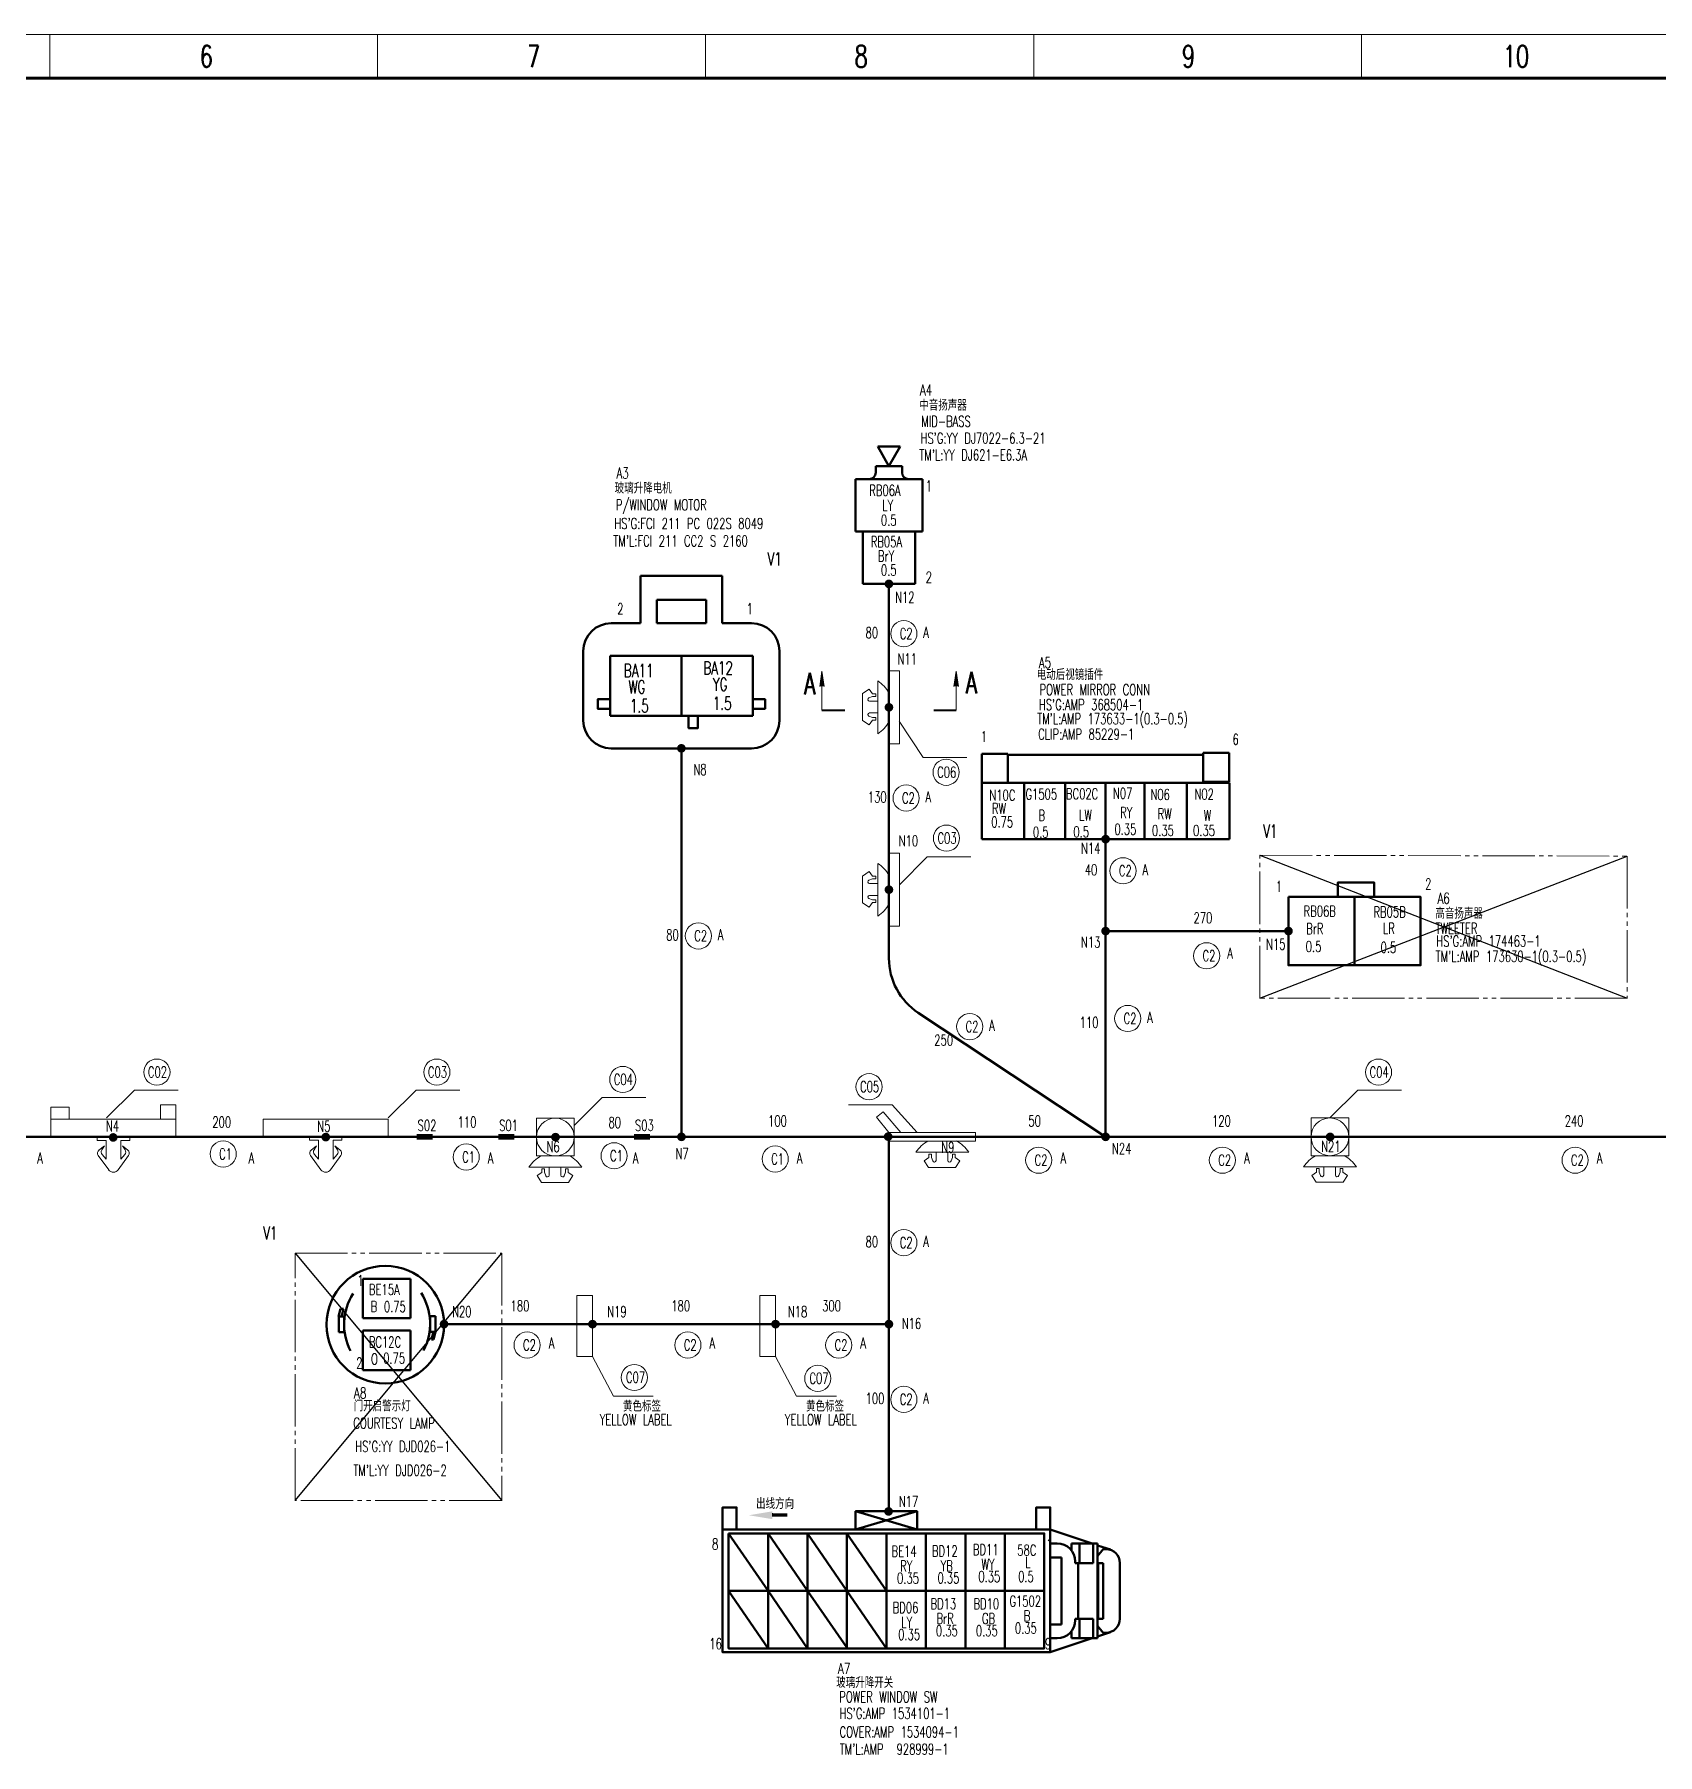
# Model space of a CAD drawing. Header units: millimetres. Extents: x 844 to 2033, y 68 to 918.
# Drawn here: x 1217 to 1588.8, y 524.3 to 918.4 of the extents above; entities that cross this region are included whole.
import ezdxf
from ezdxf.enums import TextEntityAlignment as Align

# ---------------------------------------------------------------- set-up
doc = ezdxf.new("R2010")
doc.units = ezdxf.units.MM
doc.linetypes.add('PHANTOM', pattern=[17, 12, -1, 1, -1, 1, -1])
for name, color, linetype, lineweight in [('0Filament', 7, 'Continuous', 20), ('2FRAME', 2, 'Continuous', 70), ('4CONTOUR', 4, 'Continuous', 50), ('5PHANTOM', 6, 'PHANTOM', 20)]:
    doc.layers.add(name, color=color, linetype=linetype, lineweight=lineweight)
doc.styles.add('HZ', font='TXT', dxfattribs={"width": 0.7, "height": 4, "bigfont": 'HZTXT'})

msp = doc.modelspace()

# ---------------------------------------------------------------- hatches: boundary and pattern name
at = {"layer": '0Filament'}
h = msp.add_hatch(color=256, dxfattribs=at)
edge = h.paths.add_edge_path()
edge.add_arc((1412.699, 792.512), 1, 0, 360)
h = msp.add_hatch(color=256, dxfattribs=at)
h.dxf.hatch_style = 1
h.paths.add_polyline_path([(1396.835, 769.008), (1397.862, 769.008), (1397.348, 772.508)])
h = msp.add_hatch(color=256, dxfattribs=at)
h.dxf.hatch_style = 1
h.paths.add_polyline_path([(1427.589, 769.01), (1428.616, 769.01), (1428.102, 772.51)])
h = msp.add_hatch(color=256, dxfattribs=at)
edge = h.paths.add_edge_path()
edge.add_arc((1412.699, 764.243), 1, 0, 360)
h = msp.add_hatch(color=256, dxfattribs=at)
edge = h.paths.add_edge_path()
edge.add_arc((1365.162, 754.842), 1, 0, 360)
h = msp.add_hatch(color=256, dxfattribs=at)
edge = h.paths.add_edge_path()
edge.add_arc((1462.329, 734.04), 1, 0, 360)
h = msp.add_hatch(color=256, dxfattribs=at)
edge = h.paths.add_edge_path()
edge.add_arc((1412.699, 722.461), 1, 0, 360)
h = msp.add_hatch(color=256, dxfattribs=at)
edge = h.paths.add_edge_path()
edge.add_arc((1462.329, 712.986), 1, 0, 360)
h = msp.add_hatch(color=256, dxfattribs=at)
edge = h.paths.add_edge_path()
edge.add_arc((1504.221, 712.986), 1, 0, 360)
h = msp.add_hatch(color=256, dxfattribs=at)
edge = h.paths.add_edge_path()
edge.add_arc((1235.003, 665.714), 1, 0, 360)
h = msp.add_hatch(color=256, dxfattribs=at)
edge = h.paths.add_edge_path()
edge.add_arc((1283.697, 665.793), 1, 0, 360)
for points in [[(1304.527, 666.504), (1308.216, 666.504), (1308.216, 665.196), (1304.527, 665.196)], [(1323.193, 666.504), (1326.882, 666.504), (1326.882, 665.196), (1323.193, 665.196)], [(1354.313, 666.504), (1358.002, 666.504), (1358.002, 665.196), (1354.313, 665.196)], [(1386.008, 578.826), (1389.414, 578.826), (1389.414, 579.602), (1386.008, 579.602)]]:
    msp.add_hatch(color=256, dxfattribs=at).paths.add_polyline_path(points)
h = msp.add_hatch(color=256, dxfattribs=at)
edge = h.paths.add_edge_path()
edge.add_arc((1336.323, 665.783), 1, 0, 360)
h = msp.add_hatch(color=256, dxfattribs=at)
edge = h.paths.add_edge_path()
edge.add_arc((1365.172, 665.85), 1, 0, 360)
h = msp.add_hatch(color=256, dxfattribs=at)
edge = h.paths.add_edge_path()
edge.add_arc((1412.517, 665.899), 1, 0, 360)
h = msp.add_hatch(color=256, dxfattribs=at)
edge = h.paths.add_edge_path()
edge.add_arc((1462.329, 665.85), 1, 0, 360)
h = msp.add_hatch(color=256, dxfattribs=at)
edge = h.paths.add_edge_path()
edge.add_arc((1513.763, 665.836), 1, 0, 360)
h = msp.add_hatch(color=256, dxfattribs=at)
edge = h.paths.add_edge_path()
edge.add_arc((1310.787, 622.949), 1, 0, 360)
h = msp.add_hatch(color=256, dxfattribs=at)
edge = h.paths.add_edge_path()
edge.add_arc((1344.8, 622.949), 1, 0, 360)
h = msp.add_hatch(color=256, dxfattribs=at)
edge = h.paths.add_edge_path()
edge.add_arc((1386.728, 622.949), 1, 0, 360)
h = msp.add_hatch(color=256, dxfattribs=at)
edge = h.paths.add_edge_path()
edge.add_arc((1412.699, 622.949), 1, 0, 360)
h = msp.add_hatch(color=256, dxfattribs=at)
edge = h.paths.add_edge_path()
edge.add_arc((1412.616, 580.051), 1, -90, 270)

# ---------------------------------------------------------------- linework, layer by layer
for p, q in [((843.817, 918.354), (2032.817, 918.354)), ((1220.487, 918.352), (1220.487, 908.45)), ((1295.516, 918.354), (1295.516, 908.452)), ((1370.654, 918.38), (1370.654, 908.396)), ((1445.896, 918.354), (1445.896, 908.452)), ((1520.925, 918.352), (1520.925, 908.45)), ((1397.348, 772.508), (1396.835, 769.008)), ((1397.348, 772.508), (1397.862, 769.008)), ((1428.102, 772.51), (1427.589, 769.01)), ((1428.102, 772.51), (1428.616, 769.01)), ((1397.354, 769.01), (1397.354, 763.556)), ((1408.184, 768.382), (1406.64, 767.378)), ((1408.184, 768.382), (1408.917, 767.322)), ((1410.151, 770.283), (1410.151, 758.189)), ((1428.113, 769.01), (1428.113, 763.556)), ((1406.64, 761.236), (1406.64, 767.378)), ((1408.958, 766.71), (1408.132, 766.423)), ((1410.144, 765.666), (1408.259, 765.666)), ((1408.917, 767.322), (1409.732, 767.322)), ((1409.732, 766.71), (1408.958, 766.71)), ((1409.732, 767.322), (1409.732, 766.71)), ((1412.699, 760.958), (1412.699, 767.528)), ((1408.184, 760.232), (1406.64, 761.236)), ((1408.958, 761.905), (1408.132, 762.191)), ((1408.184, 760.232), (1408.917, 761.293)), ((1410.149, 762.949), (1408.259, 762.949)), ((1408.917, 761.293), (1409.732, 761.293)), ((1409.732, 761.905), (1408.958, 761.905)), ((1409.732, 761.293), (1409.732, 761.905)), ((1415.015, 761.061), (1420.575, 752.741)), ((1420.575, 752.741), (1430.575, 752.741)), ((1415.092, 723.575), (1421.477, 729.96)), ((1421.477, 729.96), (1431.477, 729.96)), ((1408.184, 726.6), (1406.64, 725.596)), ((1406.64, 719.454), (1406.64, 725.596)), ((1408.184, 726.6), (1408.917, 725.54)), ((1408.917, 725.54), (1409.732, 725.54)), ((1409.732, 725.54), (1409.732, 724.928)), ((1410.151, 728.501), (1410.151, 716.407)), ((1412.699, 719.176), (1412.699, 725.746)), ((1408.958, 724.928), (1408.132, 724.641)), ((1410.144, 723.884), (1408.259, 723.884)), ((1410.149, 721.167), (1408.259, 721.167)), ((1409.732, 724.928), (1408.958, 724.928)), ((1408.184, 718.45), (1406.64, 719.454)), ((1408.958, 720.123), (1408.132, 720.409)), ((1408.184, 718.45), (1408.917, 719.511)), ((1408.917, 719.511), (1409.732, 719.511)), ((1409.732, 720.123), (1408.958, 720.123)), ((1409.732, 719.511), (1409.732, 720.123)), ((1233.481, 670.17), (1239.866, 676.555)), ((1239.866, 676.555), (1249.866, 676.555)), ((1298.022, 670.17), (1304.407, 676.555)), ((1304.407, 676.555), (1314.407, 676.555)), ((1340.602, 668.485), (1346.986, 674.869)), ((1346.986, 674.869), (1356.986, 674.869)), ((1513.722, 670.17), (1520.107, 676.555)), ((1520.107, 676.555), (1530.107, 676.555)), ((1331.962, 670.117), (1340.602, 670.117)), ((1331.962, 661.477), (1331.962, 670.117)), ((1340.602, 670.117), (1340.602, 661.477)), ((1403.405, 673.206), (1413.405, 673.206)), ((1419.195, 666.821), (1413.405, 673.206)), ((1509.402, 670.17), (1518.042, 670.17)), ((1509.402, 661.53), (1509.402, 670.17)), ((1518.042, 670.17), (1518.042, 661.53)), ((1412.699, 666.821), (1412.699, 664.885)), ((1412.699, 666.821), (1432.507, 666.821)), ((1432.507, 664.885), (1432.507, 666.821)), ((1412.699, 664.885), (1432.507, 664.885)), ((1422.363, 664.885), (1415.793, 664.885)), ((1418.871, 662.337), (1430.965, 662.337)), ((1423.489, 662.331), (1423.489, 660.446)), ((1426.206, 662.335), (1426.206, 660.446)), ((1330.232, 658.929), (1342.326, 658.929)), ((1340.602, 661.477), (1331.962, 661.477)), ((1332.987, 661.477), (1339.576, 661.477)), ((1333.194, 657.696), (1333.194, 658.511)), ((1333.194, 658.511), (1333.805, 658.511)), ((1333.805, 658.511), (1333.805, 657.737)), ((1334.85, 658.923), (1334.85, 657.038)), ((1337.567, 658.927), (1337.567, 657.038)), ((1339.223, 658.511), (1338.611, 658.511)), ((1338.611, 658.511), (1338.611, 657.737)), ((1339.223, 657.696), (1339.223, 658.511)), ((1420.772, 660.37), (1421.833, 661.104)), ((1420.772, 660.37), (1421.776, 658.826)), ((1427.919, 658.826), (1421.776, 658.826)), ((1421.833, 661.104), (1421.833, 661.919)), ((1421.833, 661.919), (1422.445, 661.919)), ((1422.445, 661.919), (1422.445, 661.144)), ((1422.445, 661.144), (1422.731, 660.318)), ((1427.25, 661.144), (1426.964, 660.318)), ((1427.862, 661.919), (1427.25, 661.919)), ((1427.25, 661.919), (1427.25, 661.144)), ((1427.862, 661.104), (1427.862, 661.919)), ((1428.923, 660.37), (1427.862, 661.104)), ((1428.923, 660.37), (1427.919, 658.826)), ((1507.672, 658.982), (1519.766, 658.982)), ((1518.042, 661.53), (1509.402, 661.53)), ((1510.427, 661.53), (1517.017, 661.53)), ((1510.634, 657.748), (1510.634, 658.563)), ((1510.634, 658.563), (1511.246, 658.563)), ((1511.246, 658.563), (1511.246, 657.789)), ((1512.29, 658.976), (1512.29, 657.09)), ((1515.007, 658.98), (1515.007, 657.09)), ((1516.663, 658.563), (1516.051, 658.563)), ((1516.051, 658.563), (1516.051, 657.789)), ((1516.663, 657.748), (1516.663, 658.563)), ((1332.133, 656.962), (1333.194, 657.696)), ((1332.133, 656.962), (1333.137, 655.418)), ((1339.279, 655.418), (1333.137, 655.418)), ((1333.805, 657.737), (1334.092, 656.91)), ((1338.611, 657.737), (1338.324, 656.91)), ((1340.283, 656.962), (1339.223, 657.696)), ((1340.283, 656.962), (1339.279, 655.418)), ((1509.573, 657.015), (1510.634, 657.748)), ((1509.573, 657.015), (1510.577, 655.471)), ((1516.72, 655.471), (1510.577, 655.471)), ((1511.246, 657.789), (1511.532, 656.963)), ((1516.051, 657.789), (1515.765, 656.963)), ((1517.724, 657.015), (1516.663, 657.748)), ((1517.724, 657.015), (1516.72, 655.471))]:
    msp.add_line(p, q, dxfattribs=at)
at = {"layer": '0Filament', "ltscale": 0.5}
for p, q in [((1412.699, 755.896), (1412.699, 772.591)), ((1412.699, 772.591), (1415.092, 772.591)), ((1415.092, 772.591), (1415.092, 755.896)), ((1412.699, 766.412), (1412.699, 762.074)), ((1415.092, 755.896), (1412.699, 755.896)), ((1412.699, 714.114), (1412.699, 730.809)), ((1412.699, 730.809), (1415.092, 730.809)), ((1415.092, 730.809), (1415.092, 714.114)), ((1412.699, 724.63), (1412.699, 720.292)), ((1415.092, 714.114), (1412.699, 714.114)), ((1224.907, 672.64), (1220.754, 672.64)), ((1220.754, 672.64), (1220.754, 669.888)), ((1220.754, 669.888), (1224.907, 669.888)), ((1220.754, 669.888), (1249.373, 669.888)), ((1220.754, 665.785), (1220.754, 669.888)), ((1224.907, 669.888), (1224.907, 672.64)), ((1245.84, 669.888), (1245.84, 673.189)), ((1245.84, 673.189), (1249.373, 673.189)), ((1249.373, 669.888), (1245.84, 669.888)), ((1249.373, 673.189), (1249.373, 669.888)), ((1249.373, 669.888), (1249.373, 665.785)), ((1269.387, 669.896), (1298.007, 669.896)), ((1269.387, 665.793), (1269.387, 669.896)), ((1298.007, 669.896), (1298.007, 665.793)), ((1409.842, 670.348), (1411.344, 671.566)), ((1412.699, 666.821), (1409.842, 670.348)), ((1411.344, 671.566), (1415.449, 666.821)), ((1249.373, 665.785), (1220.754, 665.785)), ((1231.345, 665.785), (1231.345, 665.047)), ((1231.345, 665.785), (1238.782, 665.785)), ((1231.345, 665.047), (1233.399, 665.047)), ((1232.978, 663.785), (1231.756, 662.812)), ((1232.385, 662.872), (1232.978, 663.785)), ((1233.399, 665.047), (1233.399, 660.712)), ((1236.728, 665.047), (1238.782, 665.047)), ((1236.728, 665.047), (1236.728, 660.712)), ((1237.741, 662.872), (1237.149, 663.785)), ((1237.149, 663.785), (1238.37, 662.812)), ((1238.782, 665.785), (1238.782, 665.047)), ((1298.007, 665.793), (1269.387, 665.793)), ((1279.978, 665.793), (1279.978, 665.054)), ((1279.978, 665.793), (1287.415, 665.793)), ((1279.978, 665.054), (1282.032, 665.054)), ((1281.611, 663.793), (1280.39, 662.82)), ((1281.019, 662.88), (1281.611, 663.793)), ((1282.032, 665.054), (1282.032, 660.72)), ((1285.362, 665.054), (1287.415, 665.054)), ((1285.362, 665.054), (1285.362, 660.72)), ((1286.375, 662.88), (1285.783, 663.793)), ((1285.783, 663.793), (1287.004, 662.82)), ((1287.415, 665.793), (1287.415, 665.054)), ((1231.589, 661.58), (1233.971, 658.297)), ((1233.399, 660.712), (1232.461, 661.792)), ((1238.538, 661.58), (1236.156, 658.297)), ((1236.728, 660.712), (1237.666, 661.792)), ((1280.222, 661.587), (1282.604, 658.304)), ((1282.032, 660.72), (1281.094, 661.8)), ((1287.171, 661.587), (1284.789, 658.304)), ((1285.362, 660.72), (1286.299, 661.8)), ((1341.211, 629.482), (1344.8, 629.482)), ((1341.211, 615.537), (1341.211, 629.482)), ((1344.8, 629.482), (1344.8, 615.537)), ((1383.139, 629.482), (1386.728, 629.482)), ((1383.139, 615.537), (1383.139, 629.482)), ((1386.728, 629.482), (1386.728, 615.537)), ((1344.8, 615.537), (1341.211, 615.537)), ((1344.8, 615.537), (1349.594, 606.466)), ((1386.728, 615.537), (1383.139, 615.537)), ((1386.728, 615.537), (1391.522, 606.466)), ((1349.594, 606.466), (1358.727, 606.466)), ((1391.522, 606.466), (1400.655, 606.466))]:
    msp.add_line(p, q, dxfattribs=at)
at = {"layer": '0Filament', "lineweight": 40}
for p, q in [((1397.354, 763.556), (1402.598, 763.556)), ((1422.963, 763.556), (1428.113, 763.556))]:
    msp.add_line(p, q, dxfattribs=at)
at = {"layer": '0Filament'}
msp.add_lwpolyline([(1386.008, 578.919), (1386.008, 578.919), (1386.008, 579.66), (1386.008, 579.66)], close=True, dxfattribs=at)
for centre, radius in [((1416.116, 781.109), 3), ((1425.809, 749.367), 3), ((1416.636, 743.457), 3), ((1425.883, 734.268), 3), ((1466.32, 726.785), 3), ((1369.059, 711.878), 3), ((1485.473, 707.315), 3), ((1431.215, 691.091), 3), ((1467.404, 692.962), 3), ((1245.02, 680.674), 3), ((1309.155, 680.674), 3), ((1351.734, 678.988), 3), ((1524.854, 680.674), 3), ((1408.153, 677.325), 3), ((1336.282, 665.797), 4.32), ((1513.722, 665.85), 4.32), ((1260.203, 661.926), 3), ((1315.876, 661.231), 3), ((1349.754, 661.509), 3), ((1386.656, 660.781), 3), ((1447.02, 660.499), 3), ((1489.091, 660.499), 3), ((1569.875, 660.499), 3), ((1416.116, 641.605), 3), ((1329.83, 618.158), 3), ((1366.65, 618.158), 3), ((1401.203, 618.158), 3), ((1354.383, 610.725), 3), ((1396.402, 610.519), 3), ((1416.116, 605.708), 3)]:
    msp.add_circle(centre, radius, dxfattribs=at)
for centre, radius, start, end in [((1405.484, 763.411), 8.307, 29.7104, 55.81961), ((1408.259, 766.055), 0.39, 109.11502, 270), ((1408.259, 762.559), 0.39, 90, 250.88498), ((1405.753, 764.837), 7.971, 303.48093, 330.87627), ((1405.484, 721.629), 8.307, 29.7104, 55.81961), ((1408.259, 724.273), 0.39, 109.11502, 270), ((1408.259, 720.777), 0.39, 90, 250.88498), ((1405.753, 723.055), 7.971, 303.48093, 330.87627), ((1425.744, 657.67), 8.307, 119.7104, 145.81961), ((1424.317, 657.94), 7.971, 33.48093, 60.87627), ((1337.104, 654.262), 8.307, 119.7104, 145.81961), ((1335.678, 654.532), 7.971, 33.48093, 60.87627), ((1423.099, 660.446), 0.39, 199.11502, 0), ((1426.596, 660.446), 0.39, 180, 340.88498), ((1514.545, 654.315), 8.307, 119.7104, 145.81961), ((1513.118, 654.585), 7.971, 33.48093, 60.87627), ((1334.46, 657.038), 0.39, 199.11502, 0), ((1337.956, 657.038), 0.39, 180, 340.88498), ((1511.9, 657.09), 0.39, 199.11502, 0), ((1515.397, 657.09), 0.39, 180, 340.88498)]:
    msp.add_arc(centre, radius, start, end, dxfattribs=at)
at = {"layer": '0Filament', "ltscale": 0.5}
for centre, radius, start, end in [((1232.317, 662.109), 0.9, 128.54207, 215.96257), ((1233.14, 662.382), 0.9, 147.03551, 220.96887), ((1236.986, 662.382), 0.9, 319.03113, 32.96449), ((1237.81, 662.109), 0.9, 324.03743, 51.45793), ((1280.95, 662.116), 0.9, 128.54207, 215.96257), ((1281.774, 662.39), 0.9, 147.03551, 220.96887), ((1285.62, 662.39), 0.9, 319.03113, 32.96449), ((1286.443, 662.116), 0.9, 324.03743, 51.45793), ((1235.063, 659.09), 1.35, 215.96257, 324.03743), ((1283.697, 659.097), 1.35, 215.96257, 324.03743)]:
    msp.add_arc(centre, radius, start, end, dxfattribs=at)
at = {"layer": '0Filament'}
msp.add_solid([(1386.008, 578.27), (1380.608, 579.17), (1386.008, 580.07)], dxfattribs=at)
at = {"layer": '2FRAME', "lineweight": 70}
msp.add_line((853.817, 908.354), (2022.817, 908.354), dxfattribs=at)
at = {"layer": '2FRAME', "color": 1, "lineweight": -2}
for p, q in [((1497.668, 730.345), (1581.804, 697.598)), ((1497.668, 697.598), (1581.804, 730.171)), ((1276.668, 639.226), (1323.998, 582.516)), ((1276.668, 582.516), (1323.998, 639.226))]:
    msp.add_line(p, q, dxfattribs=at)
at = {"layer": '4CONTOUR', "lineweight": 50}
for p, q in [((1415.278, 823.978), (1410.12, 823.978)), ((1410.12, 823.978), (1412.699, 819.512)), ((1412.699, 819.512), (1415.278, 823.978)), ((1405.034, 816.512), (1406.699, 816.512)), ((1405.034, 816.512), (1405.034, 804.512)), ((1418.699, 816.512), (1406.699, 816.512)), ((1415.699, 819.512), (1409.699, 819.512)), ((1409.699, 818.012), (1409.699, 819.512)), ((1415.699, 818.012), (1415.699, 819.512)), ((1418.699, 816.512), (1420.364, 816.512)), ((1420.364, 816.512), (1420.364, 804.512)), ((1405.034, 804.512), (1406.699, 804.512)), ((1418.699, 804.512), (1406.699, 804.512)), ((1406.699, 804.512), (1406.699, 792.512)), ((1418.699, 804.512), (1418.699, 792.512)), ((1418.699, 804.512), (1420.364, 804.512)), ((1374.494, 794.339), (1355.83, 794.339)), ((1355.83, 794.339), (1355.83, 783.509)), ((1374.494, 794.339), (1374.494, 783.509)), ((1418.699, 792.512), (1406.699, 792.512)), ((1409.999, 792.512), (1415.399, 792.512)), ((1412.699, 706.754), (1412.699, 792.512)), ((1359.503, 788.84), (1370.82, 788.84)), ((1359.503, 788.84), (1359.503, 783.509)), ((1370.82, 788.84), (1370.82, 783.509)), ((1355.83, 783.509), (1349.084, 783.513)), ((1359.503, 783.509), (1370.82, 783.509)), ((1374.494, 783.513), (1381.239, 783.513)), ((1342.684, 777.113), (1342.684, 761.242)), ((1387.639, 777.113), (1387.639, 761.242)), ((1348.824, 776.047), (1381.5, 776.047)), ((1348.824, 776.047), (1348.824, 762.307)), ((1365.162, 776.047), (1365.162, 762.307)), ((1381.5, 762.307), (1381.5, 776.047)), ((1381.5, 762.307), (1348.824, 762.307)), ((1381.239, 754.842), (1349.084, 754.842)), ((1365.162, 754.842), (1365.172, 665.85)), ((1439.914, 753.58), (1433.943, 753.58)), ((1433.943, 753.58), (1433.943, 746.937)), ((1439.914, 746.937), (1439.914, 753.58)), ((1440.056, 753.334), (1484.748, 753.334)), ((1490.651, 753.791), (1484.68, 753.791)), ((1484.68, 753.791), (1484.68, 747.148)), ((1490.651, 747.148), (1490.651, 753.791)), ((1433.943, 746.937), (1439.914, 746.937)), ((1433.943, 734.04), (1433.943, 746.937)), ((1433.943, 746.937), (1490.716, 746.937)), ((1443.707, 746.937), (1443.707, 734.04)), ((1453.051, 746.937), (1453.051, 734.04)), ((1462.329, 746.937), (1462.329, 734.04)), ((1471.237, 746.816), (1471.237, 734.04)), ((1480.914, 746.816), (1480.914, 734.04)), ((1484.68, 747.148), (1490.651, 747.148)), ((1490.716, 746.937), (1490.716, 734.04)), ((1433.943, 734.04), (1490.716, 734.04)), ((1462.329, 665.85), (1462.329, 734.04)), ((1519.343, 720.822), (1519.343, 705.149)), ((1462.329, 712.986), (1504.221, 712.986)), ((1419.421, 694.245), (1462.329, 665.85)), ((1717.098, 665.85), (1047.29, 665.85)), ((1412.699, 665.804), (1412.699, 580.093)), ((1292.172, 633.357), (1303.126, 633.357)), ((1292.172, 624.298), (1292.172, 633.357)), ((1303.126, 633.357), (1303.126, 624.298)), ((1286.627, 624.703), (1287.077, 626.429)), ((1286.662, 624.671), (1287.896, 624.671)), ((1286.662, 621.073), (1286.662, 624.671)), ((1287.077, 626.429), (1287.768, 626.429)), ((1287.768, 626.429), (1287.319, 624.634)), ((1287.896, 624.671), (1287.896, 621.073)), ((1303.126, 624.298), (1292.172, 624.298)), ((1308.838, 624.788), (1307.605, 624.788)), ((1307.605, 624.788), (1307.605, 621.19)), ((1308.838, 621.19), (1308.838, 624.788)), ((1412.699, 622.949), (1310.787, 622.949)), ((1287.896, 621.073), (1286.662, 621.073)), ((1292.172, 621.453), (1303.126, 621.453)), ((1292.172, 612.394), (1292.172, 621.453)), ((1303.126, 621.453), (1303.126, 612.394)), ((1307.605, 621.19), (1308.838, 621.19)), ((1307.915, 619.396), (1308.354, 621.197)), ((1308.4, 619.396), (1307.915, 619.396)), ((1308.839, 621.174), (1308.4, 619.396)), ((1303.126, 612.394), (1292.172, 612.394))]:
    msp.add_line(p, q, dxfattribs=at)
at = {"layer": '4CONTOUR'}
for p, q in [((1405.042, 580.102), (1419.161, 575.892)), ((1419.161, 580.102), (1405.042, 575.892)), ((1449.649, 575.892), (1459.242, 572.695)), ((1449.649, 575.892), (1449.649, 572.699)), ((1375.966, 575.022), (1385.006, 561.842)), ((1385.006, 575.022), (1394.046, 561.842)), ((1394.046, 575.022), (1403.086, 561.842)), ((1403.086, 575.022), (1412.126, 561.842)), ((1449.649, 572.699), (1451.246, 572.699)), ((1454.506, 571.117), (1454.506, 572.699)), ((1454.506, 572.699), (1456.329, 572.699)), ((1459.488, 572.699), (1456.329, 572.699)), ((1456.329, 568.228), (1456.329, 572.699)), ((1460.506, 572.699), (1459.488, 572.699)), ((1459.488, 568.228), (1459.488, 572.699)), ((1460.506, 568.228), (1460.506, 572.699)), ((1460.506, 572.273), (1463.432, 571.298)), ((1460.506, 569.825), (1461.784, 571.422)), ((1461.784, 571.422), (1462.422, 571.422)), ((1449.649, 554.178), (1449.649, 569.506)), ((1452.204, 569.506), (1449.649, 569.506)), ((1452.204, 554.178), (1452.204, 569.506)), ((1455.397, 568.548), (1455.397, 568.228)), ((1456.036, 568.228), (1455.397, 568.228)), ((1459.488, 568.228), (1456.036, 568.228)), ((1456.036, 555.455), (1456.036, 568.228)), ((1460.506, 568.228), (1460.63, 568.228)), ((1460.506, 555.455), (1460.506, 568.228)), ((1461.747, 568.228), (1460.63, 568.228)), ((1460.63, 568.228), (1460.63, 555.455)), ((1461.747, 568.228), (1461.747, 555.455)), ((1465.616, 568.268), (1465.616, 568.228)), ((1465.616, 568.228), (1465.616, 555.455)), ((1375.966, 561.842), (1385.006, 548.662)), ((1385.006, 561.842), (1394.046, 548.662)), ((1394.046, 561.842), (1403.086, 548.856)), ((1403.086, 561.842), (1412.126, 548.662)), ((1449.649, 554.178), (1452.204, 554.178)), ((1454.506, 550.984), (1454.506, 552.566)), ((1456.036, 555.455), (1455.397, 555.455)), ((1455.397, 555.455), (1455.397, 555.136)), ((1459.488, 555.455), (1456.036, 555.455)), ((1456.329, 550.984), (1456.329, 555.455)), ((1459.488, 550.984), (1459.488, 555.455)), ((1460.506, 555.455), (1460.63, 555.455)), ((1460.506, 550.984), (1460.506, 555.455)), ((1460.506, 553.858), (1461.784, 552.262)), ((1460.506, 551.41), (1463.432, 552.385)), ((1461.747, 555.455), (1460.63, 555.455)), ((1461.784, 552.262), (1462.422, 552.262)), ((1465.616, 555.455), (1465.616, 555.415)), ((1449.649, 547.791), (1459.242, 550.989)), ((1449.649, 547.791), (1449.649, 550.984)), ((1451.246, 550.984), (1449.649, 550.984)), ((1454.506, 550.984), (1456.329, 550.984)), ((1459.488, 550.984), (1456.329, 550.984)), ((1460.506, 550.984), (1459.488, 550.984))]:
    msp.add_line(p, q, dxfattribs=at)
at = {"layer": '4CONTOUR', "lineweight": 50}
for points in [[(1348.824, 766.097), (1346.001, 766.097), (1346.001, 763.927), (1348.824, 763.927)], [(1381.5, 766.097), (1384.323, 766.097), (1384.323, 763.927), (1381.5, 763.927)], [(1368.959, 762.307), (1368.959, 759.485), (1366.789, 759.485), (1366.789, 762.307)]]:
    msp.add_lwpolyline(points, dxfattribs=at)
for points in [[(1515.503, 720.822), (1523.868, 720.822), (1523.868, 724.091), (1515.503, 724.091)], [(1504.221, 720.822), (1534.465, 720.822), (1534.465, 705.149), (1504.221, 705.149)]]:
    msp.add_lwpolyline(points, close=True, dxfattribs=at)
at = {"layer": '4CONTOUR'}
for points in [[(1374.599, 575.892), (1377.799, 575.892), (1377.799, 580.984), (1374.599, 580.984)], [(1405.042, 575.892), (1419.161, 575.892), (1419.161, 580.102), (1405.042, 580.102)], [(1449.649, 575.892), (1446.449, 575.892), (1446.449, 580.984), (1449.649, 580.984)], [(1374.599, 575.892), (1449.649, 575.892), (1449.649, 547.791), (1374.599, 547.791)], [(1375.966, 575.022), (1385.006, 575.022), (1385.006, 561.842), (1375.966, 561.842)], [(1385.006, 575.022), (1394.046, 575.022), (1394.046, 561.842), (1385.006, 561.842)], [(1394.046, 575.022), (1403.086, 575.022), (1403.086, 561.842), (1394.046, 561.842)], [(1403.086, 575.022), (1412.126, 575.022), (1412.126, 561.842), (1403.086, 561.842)], [(1412.126, 575.022), (1421.167, 575.022), (1421.167, 561.842), (1412.126, 561.842)], [(1421.167, 575.022), (1430.207, 575.022), (1430.207, 561.842), (1421.167, 561.842)], [(1430.207, 575.022), (1439.247, 575.022), (1439.247, 561.842), (1430.207, 561.842)], [(1439.247, 575.022), (1448.287, 575.022), (1448.287, 561.842), (1439.247, 561.842)], [(1375.966, 561.842), (1385.006, 561.842), (1385.006, 548.662), (1375.966, 548.662)], [(1385.006, 561.842), (1394.046, 561.842), (1394.046, 548.662), (1385.006, 548.662)], [(1394.046, 561.842), (1403.086, 561.842), (1403.086, 548.662), (1394.046, 548.662)], [(1403.086, 561.842), (1412.126, 561.842), (1412.126, 548.662), (1403.086, 548.662)], [(1412.126, 561.842), (1421.167, 561.842), (1421.167, 548.662), (1412.126, 548.662)], [(1421.167, 561.842), (1430.207, 561.842), (1430.207, 548.662), (1421.167, 548.662)], [(1430.207, 561.842), (1439.247, 561.842), (1439.247, 548.662), (1430.207, 548.662)], [(1439.247, 561.842), (1448.287, 561.842), (1448.287, 548.662), (1439.247, 548.662)]]:
    msp.add_lwpolyline(points, close=True, dxfattribs=at)
at = {"layer": '4CONTOUR', "lineweight": 50}
msp.add_circle((1297.326, 622.828), 13.462, dxfattribs=at)
for centre, radius, start, end in [((1408.199, 818.012), 1.5, 270, 0), ((1417.199, 818.012), 1.5, 180, 270), ((1349.084, 777.113), 6.4, 90, 180), ((1381.239, 777.113), 6.4, 0, 90), ((1349.084, 761.242), 6.4, 180, 270), ((1381.239, 761.242), 6.4, 270, 0), ((1427.699, 706.754), 15, 180, 236.50497), ((1301.152, 622.895), 13.252, 147.74362, 207.35267), ((1294.349, 623.012), 13.252, 332.64733, 32.25638)]:
    msp.add_arc(centre, radius, start, end, dxfattribs=at)
at = {"layer": '4CONTOUR'}
for centre, radius, start, end in [((1451.246, 568.548), 4.151, 0, 90), ((1462.422, 568.228), 3.193, 0, 90), ((1451.246, 555.136), 4.151, 270, 0), ((1462.422, 555.455), 3.193, 270, 0)]:
    msp.add_arc(centre, radius, start, end, dxfattribs=at)
at = {"layer": '5PHANTOM'}
for points in [[(1497.668, 730.345), (1581.804, 730.171), (1581.804, 697.598), (1497.668, 697.598)], [(1276.668, 639.226), (1323.998, 639.226), (1323.998, 582.516), (1276.668, 582.516)]]:
    msp.add_lwpolyline(points, close=True, dxfattribs=at)

# ---------------------------------------------------------------- texts
at = {"layer": '0Filament', "style": 'HZ'}
for s, height, width, p in [('中音扬声器', 2.5, 0.67, (1419.646, 832.203)), ("HS'G:YY DJ7022-6.3-21", 2.5, 0.67, (1419.939, 824.637)), ("TM'L:YY DJ621-E6.3A", 2.5, 0.67, (1419.668, 820.79)), ('玻璃升降电机', 2.5, 0.67, (1349.878, 813.212)), ("HS'G:FCI 211 PC 022S 8049 ", 2.5, 0.67, (1349.811, 805.104)), ("TM'L:FCI 211 CC2 S 2160  ", 2.5, 0.67, (1349.568, 801.105)), ('V1', 3, 0.67, (1384.884, 796.704)), ('N12', 2.5, 0.67, (1414.118, 788.2)), ('2', 2.5, 0.67, (1350.47, 785.563)), ('1', 2.5, 0.67, (1380.09, 785.563)), ('80', 2.5, 0.67, (1407.35, 780.084)), ('C2', 2.5, 0.67, (1415.177, 779.875)), ('A', 2.5, 0.67, (1420.558, 780.144)), ('N11', 2.5, 0.67, (1414.67, 774.076)), ('A', 5, 0.67, (1430.338, 767.392)), ('电动后视镜插件', 2.5, 0.67, (1446.553, 770.5)), ('A', 5, 0.67, (1393.317, 767.164)), ("HS'G:AMP 368504-1", 2.5, 0.67, (1447.053, 763.585)), ("TM'L:AMP 173633-1(0.3-0.5)", 2.5, 0.67, (1446.66, 760.372)), ('1', 2.5, 0.618, (1433.802, 756.298)), ('CLIP:AMP 85229-1', 2.5, 0.67, (1446.875, 756.847)), ('6', 2.5, 0.618, (1491.448, 755.644)), ('N8', 2.5, 0.67, (1367.914, 748.734)), ('C06', 2.5, 0.67, (1423.745, 748.133)), ('130', 2.5, 0.67, (1407.871, 742.431)), ('A', 2.5, 0.67, (1421.078, 742.491)), ('C2', 2.5, 0.67, (1415.697, 742.222)), ('V1', 3, 0.67, (1498.388, 734.36)), ('N10', 2.5, 0.67, (1414.946, 732.399)), ('C03', 2.5, 0.67, (1423.819, 733.034)), ('N14', 2.5, 0.67, (1456.704, 730.674)), ('40', 2.5, 0.67, (1457.555, 725.76)), ('C2', 2.5, 0.67, (1465.381, 725.551)), ('A', 2.5, 0.67, (1470.762, 725.82)), ('2', 2.5, 0.67, (1535.532, 722.541)), ('1', 2.5, 0.618, (1501.394, 721.959)), ('270', 2.5, 0.67, (1482.474, 714.768)), ('RB06B', 2.5, 0.67, (1507.681, 716.3)), ('RB05B', 2.5, 0.67, (1523.678, 716.096)), ('高音扬声器', 2.5, 0.67, (1537.863, 715.821)), ('80', 2.5, 0.67, (1361.668, 710.853)), ('A', 2.5, 0.67, (1373.501, 710.913)), ('BrR', 2.5, 0.67, (1508.279, 712.267)), ('LR', 2.5, 0.67, (1525.863, 712.351)), ('C2', 2.5, 0.67, (1368.12, 710.644)), ('N13', 2.5, 0.67, (1456.7, 709.198)), ('N15', 2.5, 0.67, (1499.085, 708.72)), ('0.5', 2.5, 0.67, (1508.169, 708.21)), ('0.5', 2.5, 0.67, (1525.321, 708.005)), ("HS'G:AMP 174463-1", 2.5, 0.67, (1538.092, 709.434)), ('C2', 2.5, 0.67, (1484.534, 706.081)), ('A', 2.5, 0.67, (1490.214, 706.682)), ("TM'L:AMP 173630-1(0.3-0.5)", 2.5, 0.67, (1537.916, 705.926)), ('C2', 2.5, 0.67, (1466.465, 691.727)), ('A', 2.5, 0.67, (1471.846, 691.997)), ('C2', 2.5, 0.67, (1430.276, 689.856)), ('A', 2.5, 0.67, (1435.657, 690.126)), ('110', 2.5, 0.67, (1456.407, 690.811)), ('250', 2.5, 0.67, (1423.082, 686.75)), ('C02', 2.5, 0.67, (1242.956, 679.439)), ('C03', 2.5, 0.67, (1307.091, 679.439)), ('C04', 2.5, 0.67, (1522.79, 679.439)), ('C04', 2.5, 0.67, (1349.67, 677.754)), ('C05', 2.5, 0.67, (1406.089, 676.09)), ('200', 2.5, 0.67, (1257.714, 667.979)), ('110', 2.5, 0.67, (1313.899, 667.979)), ('80', 2.5, 0.67, (1348.45, 667.872)), ('100', 2.5, 0.67, (1385.019, 668.224)), ('50', 2.5, 0.67, (1444.646, 668.224)), ('120', 2.5, 0.67, (1486.717, 668.224)), ('240', 2.5, 0.67, (1567.502, 668.224)), ('N4', 2.5, 0.67, (1233.338, 667.089)), ('N5', 2.5, 0.67, (1281.768, 667.031)), ('S02', 2.5, 0.67, (1304.741, 667.215)), ('S01', 2.5, 0.67, (1323.407, 667.215)), ('S03', 2.5, 0.67, (1354.527, 667.215)), ('A', 2.5, 0.67, (1217.627, 659.734)), ('C1', 2.5, 0.67, (1259.264, 660.691)), ('A', 2.5, 0.67, (1266.032, 659.742)), ('C1', 2.5, 0.67, (1314.937, 659.996)), ('A', 2.5, 0.67, (1320.809, 659.734)), ('N6', 2.5, 0.67, (1334.252, 662.346)), ('C1', 2.5, 0.67, (1348.815, 660.275)), ('A', 2.5, 0.67, (1354.033, 659.734)), ('N7', 2.5, 0.67, (1363.803, 660.769)), ('C1', 2.5, 0.67, (1385.717, 659.546)), ('A', 2.5, 0.67, (1391.602, 659.734)), ('N9', 2.5, 0.67, (1424.687, 662.2)), ('A', 2.5, 0.67, (1451.97, 659.734)), ('N24', 2.5, 0.67, (1463.781, 661.907)), ('A', 2.5, 0.67, (1494.041, 659.734)), ('N21', 2.5, 0.67, (1511.692, 662.399)), ('A', 2.5, 0.67, (1574.825, 659.734)), ('C2', 2.5, 0.67, (1446.081, 659.264)), ('C2', 2.5, 0.67, (1488.152, 659.264)), ('C2', 2.5, 0.67, (1568.936, 659.264)), ('V1', 3, 0.67, (1269.332, 642.313)), ('80', 2.5, 0.67, (1407.35, 640.579)), ('C2', 2.5, 0.67, (1415.177, 640.37)), ('A', 2.5, 0.67, (1420.558, 640.639)), ('BE15A ', 2.5, 0.67, (1293.596, 629.628)), ('B', 2.5, 0.67, (1293.989, 625.739)), ('0.75', 2.5, 0.67, (1297.02, 625.705)), ('N20', 2.5, 0.67, (1312.64, 624.555)), ('180', 2.5, 0.67, (1326.026, 625.884)), ('N19', 2.5, 0.67, (1348.173, 624.555)), ('180', 2.5, 0.67, (1362.845, 625.884)), ('N18', 2.5, 0.67, (1389.547, 624.555)), ('300', 2.5, 0.67, (1397.399, 625.884)), ('N16', 2.5, 0.67, (1415.651, 621.845)), ('BC12C', 2.5, 0.67, (1293.559, 617.597)), ('C2', 2.5, 0.67, (1328.892, 616.924)), ('A', 2.5, 0.67, (1334.78, 617.394)), ('C2', 2.5, 0.67, (1365.711, 616.924)), ('A', 2.5, 0.67, (1371.6, 617.394)), ('C2', 2.5, 0.67, (1400.264, 616.924)), ('A', 2.5, 0.67, (1406.153, 617.394)), ('O', 2.5, 0.67, (1294.067, 613.708)), ('0.75', 2.5, 0.67, (1296.841, 613.899)), ('C07', 2.5, 0.67, (1352.469, 609.512)), ('C07', 2.5, 0.67, (1394.488, 609.306)), ('100', 2.5, 0.67, (1407.35, 604.683)), ('C2', 2.5, 0.67, (1415.177, 604.474)), ('A', 2.5, 0.67, (1420.558, 604.743)), ('门开启警示灯', 2.5, 0.67, (1290.088, 602.979)), ('黄色标签', 2.5, 0.67, (1351.777, 602.925)), ('黄色标签', 2.5, 0.67, (1393.705, 602.925)), ('YELLOW LABEL', 2.5, 0.67, (1346.449, 599.803)), ('YELLOW LABEL', 2.5, 0.67, (1388.853, 599.803)), ("HS'G:YY DJD026-1", 2.5, 0.67, (1290.449, 593.686)), ("TM'L:YY DJD026-2", 2.5, 0.67, (1290.024, 588.213)), ('出线方向', 2.5, 0.67, (1382.264, 580.602)), ('N17', 2.5, 0.67, (1414.97, 581.074)), ('8', 2.5, 0.67, (1372.175, 571.318)), ('1', 2.5, 0.67, (1448.752, 571.318)), ('16', 2.5, 0.67, (1371.569, 548.489)), ('9', 2.5, 0.67, (1448.437, 548.489)), ('玻璃升降开关', 2.5, 0.67, (1400.633, 539.615)), ("HS'G:AMP 1534101-1", 2.5, 0.67, (1401.38, 532.529)), ('COVER:AMP 1534094-1', 2.5, 0.67, (1401.38, 528.28))]:
    msp.add_text(s, height=height, dxfattribs=dict(at, width=width)).set_placement(p)
at = {"layer": '0Filament', "style": 'HZ', "width": 0.67}
for s, p in [('MID-BASS', (1420.113, 830.996)), ('P/WINDOW MOTOR', (1350.167, 811.866)), ('POWER MIRROR CONN', (1447.186, 769.522)), ('TWEETER', (1537.897, 714.874)), ('1', (1290.934, 634.184)), ('2', (1290.677, 615.294)), ('COURTESY LAMP', (1290.022, 601.51)), ('POWER WINDOW SW', (1401.319, 538.814))]:
    msp.add_text(s, height=2.5, dxfattribs=at).set_placement(p, align=Align.TOP_LEFT)
at = {"layer": '0Filament', "color": 3, "style": 'HZ', "width": 0.67}
for s, height, p in [('RB06A', 2.5, (1408.198, 812.703)), ('LY', 2.5, (1411.169, 809.243)), ('0.5', 2.5, (1410.866, 805.86)), ('RB05A', 2.5, (1408.539, 800.911)), ('BrY', 2.5, (1410.185, 797.65)), ('0.5', 2.5, (1410.866, 794.421)), ('BA11', 3, (1351.97, 771.162)), ('BA12', 3, (1370.173, 771.749)), ('WG', 3, (1353.021, 767.417)), ('YG', 3, (1372.359, 768.004)), ('1.5', 3, (1353.365, 763.072)), ('1.5', 3, (1372.363, 763.658)), ('N10C', 2.5, (1435.708, 742.857)), ('G1505', 2.5, (1443.981, 743.103)), ('BC02C', 2.5, (1453.251, 743.164)), ('N07', 2.5, (1464.007, 743.292)), ('N06', 2.5, (1472.611, 743.01)), ('N02', 2.5, (1482.686, 743.095)), ('RW', 2.5, (1436.306, 739.813)), ('RY', 2.5, (1465.655, 738.881)), ('RW', 2.5, (1474.259, 738.599)), ('0.75', 2.5, (1436.132, 736.714)), ('0.5', 2.5, (1445.674, 734.397)), ('B', 2.5, (1446.981, 738.223)), ('0.5', 2.5, (1454.944, 734.458)), ('LW', 2.5, (1456.251, 738.284)), ('0.35', 2.5, (1464.349, 735.055)), ('0.35', 2.5, (1472.952, 734.773)), ('0.35', 2.5, (1482.36, 734.763)), ('W', 2.5, (1484.816, 738.206)), ('BE14', 2.5, (1413.303, 569.677)), ('BD12', 2.5, (1422.562, 569.712)), ('BD11', 2.5, (1431.927, 570.038)), ('58C', 2.5, (1442.103, 569.925)), ('RY', 2.5, (1415.27, 566.307)), ('YB', 2.5, (1424.529, 566.341)), ('WY', 2.5, (1433.894, 566.667)), ('L', 2.5, (1443.928, 567.13)), ('0.35', 2.5, (1414.558, 563.507)), ('0.35', 2.5, (1423.818, 563.542)), ('0.35', 2.5, (1433.182, 563.868)), ('0.5', 2.5, (1442.293, 563.868)), ('BD13', 2.5, (1422.212, 557.636)), ('BD10', 2.5, (1432.056, 557.633)), ('G1502', 2.5, (1440.302, 558.242)), ('BD06', 2.5, (1413.559, 556.757)), ('LY', 2.5, (1415.526, 553.387)), ('BrR', 2.5, (1423.59, 554.265)), ('GB', 2.5, (1434.023, 554.263)), ('B', 2.5, (1443.569, 554.871)), ('0.35', 2.5, (1414.814, 550.588)), ('0.35', 2.5, (1423.467, 551.466)), ('0.35', 2.5, (1432.611, 551.463)), ('0.35', 2.5, (1441.557, 552.072))]:
    msp.add_text(s, height=height, dxfattribs=at).set_placement(p)
at = {"layer": '0Filament', "color": 0, "style": 'HZ', "width": 0.67}
msp.add_text("TM'L:AMP  928999-1 ", height=2.5, dxfattribs=at).set_placement((1401.421, 524.345))
at = {"layer": '0Filament', "style": 'HZ'}
for s, insert, char_height, width, attachment_point in [('6', (1256.338, 913.362), 5, 50, 5), ('7', (1331.338, 913.362), 5, 50, 5), ('8', (1406.338, 913.362), 5, 50, 5), ('9', (1481.338, 913.362), 5, 50, 5), ('10', (1556.338, 913.362), 5, 50, 5), ('A4', (1419.769, 838.167), 2.5, 39.54279, 1), ('A3', (1350.271, 819.146), 2.5, 39.54279, 1), ('1', (1421.091, 816.184), 2.5, 2.01299, 1), ('2', (1421.091, 795.284), 2.5, 2.01299, 1), ('A5', (1447.012, 775.741), 2.5, 3.78164, 1), ('A6', (1538.345, 721.751), 2.5, 39.54279, 1), ('A8', (1290.155, 608.42), 2.5, 39.54279, 1), ('A7', (1401.029, 545.321), 2.5, 39.54279, 1)]:
    msp.add_mtext(s, dxfattribs=dict(at, insert=insert, char_height=char_height, width=width, attachment_point=attachment_point))

doc.saveas('drawing.dxf')
